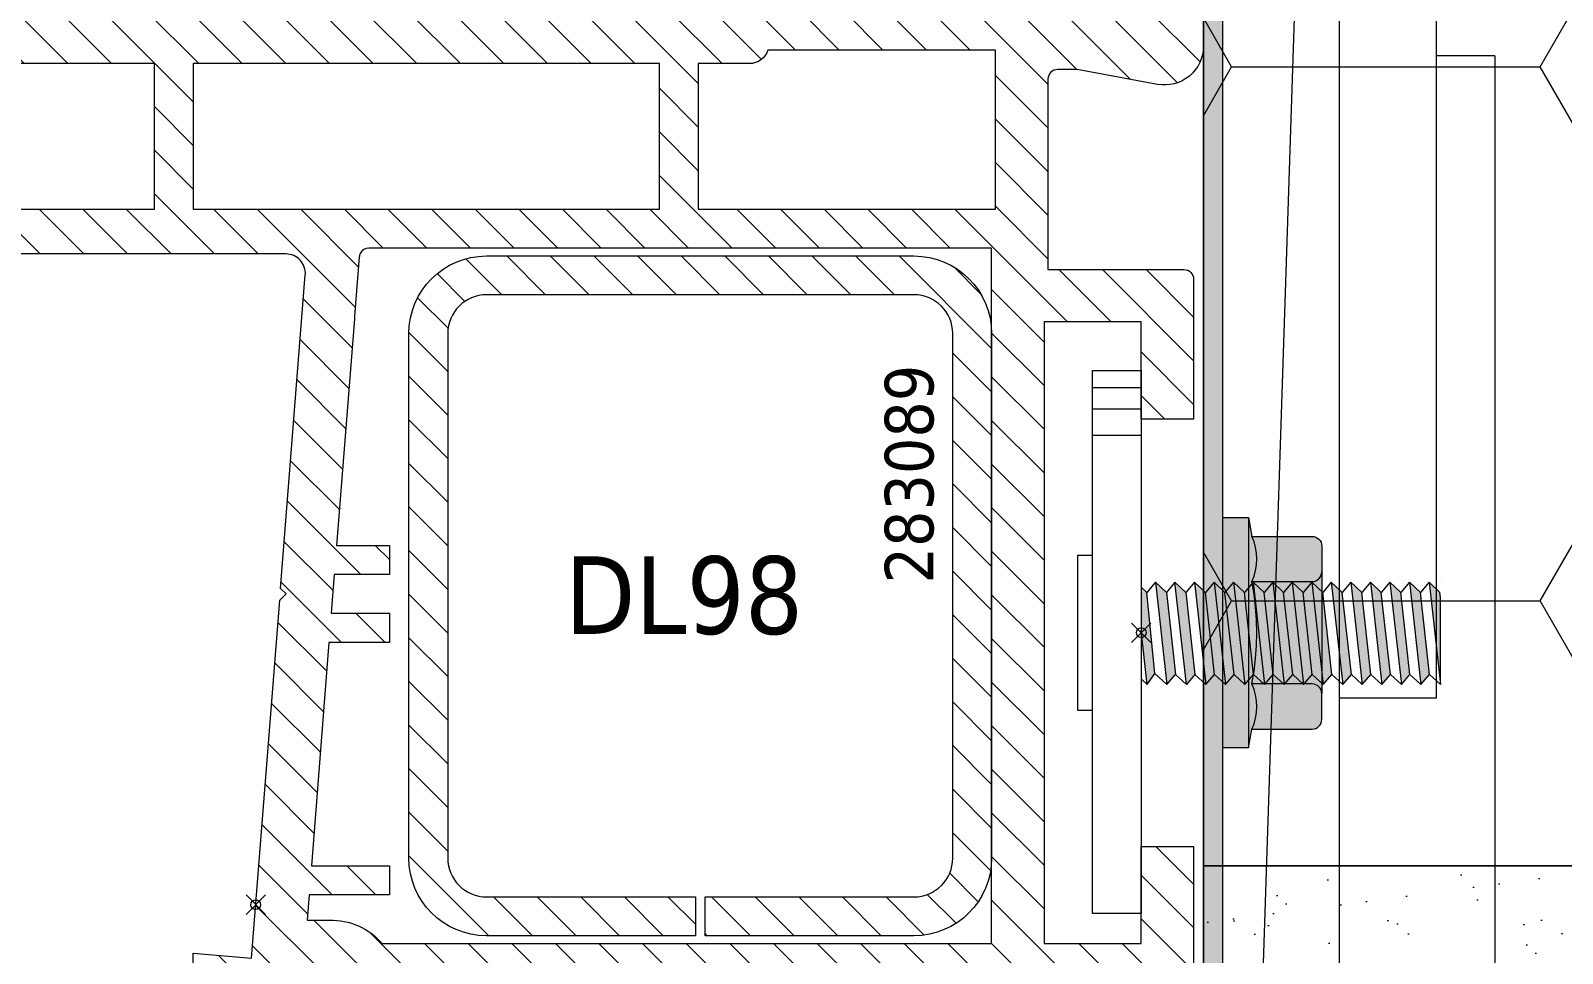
# Model space of a CAD drawing. Header units: millimetres. Extents: x -20000 to 230000, y -17405 to 25402.
# Drawn here: x 155314.6 to 155393.5, y -5943.6 to -5896.1 of the extents above; entities that cross this region are included whole.
import ezdxf

# ---------------------------------------------------------------- set-up
doc = ezdxf.new("R2010")
doc.units = ezdxf.units.MM
doc.header["$PDMODE"] = 35
doc.header["$PDSIZE"] = 0.5
doc.layers.get('0').update_dxf_attribs({"lineweight": 13})
doc.layers.get('Defpoints').update_dxf_attribs({"true_color": 0xc2a584})
doc.layers.add('0 - Invisible', color=43, linetype='Continuous', lineweight=0, plot=False)
for name, color, linetype, lineweight in [('1 - Acier', 160, 'Continuous', 13), ('1 - Isolant', 132, 'Continuous', 13), ('1 - Platre', 252, 'Continuous', 13), ('1 - PVC', 7, 'Continuous', 13)]:
    doc.layers.add(name, color=color, linetype=linetype, lineweight=lineweight)
doc.layers.add('1 - Cache', color=7, linetype='Continuous', lineweight=0, true_color=0xffffff)
doc.styles.add('Texte Poralu', font='tahomabd.ttf')
doc.dimstyles.new('30 - 1000', dxfattribs={"dimtxt": 10, "dimasz": 10, "dimexe": 5, "dimexo": 2.5, "dimgap": 5, "dimtad": 1, "dimdec": 1, "dimtxsty": 'Texte Poralu', "dimcen": 5, "dimazin": 0, "dimtfac": 1, "dimtdec": 1, "dimtmove": 0, "dimatfit": 3, "dimfxl": 1, "dimarcsym": 0})

# ---------------------------------------------------------------- blocks, each defined once
blk = doc.blocks.new('*U437')
at = {"layer": '1 - Isolant'}
h = blk.add_hatch(dxfattribs=at)
h.set_pattern_fill('HONEY', color=256, scale=5)
h.set_pattern_definition([(0, (47.49993897719287, -1.4210854715202e-14), (23.8125, 13.748153225), [15.875, -31.75]), (120, (47.49993897719287, -1.4210854715202e-14), (-23.81249994797095, 13.74815331511695), [15.87499999999996, -31.74999999999991]), (59.99999999999999, (47.49993897719287, -1.4210854715202e-14), (5.202904551637744e-08, 27.49630654011694), [-31.75, 15.875])])
h.paths.add_polyline_path([(150.0000385328185, -87.00000000000001), (150.0000385328185, 0), (7.499900444374376, 0), (7.499900444374376, -87.00000000000001)])
at = {"layer": '1 - Platre'}
h = blk.add_hatch(dxfattribs=at)
h.set_pattern_fill('AR-SAND', color=256, scale=0.1)
h.set_pattern_definition([(37.50000000000001, (47.49993897719287, -1.4210854715202e-14), (-0.1600031295984046, 4.894132373293424), [0, -3.860800000000001, 0, -4.318000000000001, 0, -4.1275]), (7.499999999999999, (47.49993897719287, -1.4210854715202e-14), (4.495232831380027, 7.168251005683543), [0, -2.0828, 0, -3.4798, 0, -1.3335]), (327.5, (44.37573897719287, -1.4210854715202e-14), (7.90992370241458, 0.01437184678545691), [0, -1.27, 0, -4.572, 0, -5.969]), (317.5, (44.37573897719287, -1.4210854715202e-14), (7.635564524722972, 2.229293232572162), [0, -0.635, 0, -2.9972, 0, -3.429])])
h.paths.add_polyline_path([(150.0000385328185, -100), (150.0000385328185, -87.00000000000001), (7.499900444374376, -87.00000000000001), (7.499900444374376, -100)])
at = {"layer": '1 - Isolant'}
blk.add_lwpolyline([(150.0000385328185, 0), (7.499900444374376, 0), (7.499900444374376, -87.00000000000001), (150.0000385328185, -87.00000000000001)], dxfattribs=at)
at = {"layer": '1 - Platre'}
blk.add_lwpolyline([(150.0000385328185, -87.00000000000001), (7.499900444374376, -87.00000000000001), (7.499900444374376, -100), (150.0000385328185, -100)], dxfattribs=at)
blk = doc.blocks.new('Rehau - Gamme Performance - Z75')
at = {"layer": '1 - PVC'}
h = blk.add_hatch(dxfattribs=at)
h.set_pattern_fill('ANSI31', color=256, scale=0.5, angle=90, style=0)
h.set_pattern_definition([(225, (0, 0), (-1.122532015133644, 1.122532015133644), [])])
edge = h.paths.add_edge_path()
edge.add_line((-88.24928382993676, 45.99000000000523), (-85.48999999999069, 45.99000000000523))
edge.add_line((-85.48999999999069, 45.99000000000523), (-85.48999999999069, 47.49999999999999))
edge.add_line((-85.48999999999069, 47.49999999999999), (-74.98999999999069, 47.49999999999999))
edge.add_line((-74.98999999999069, 47.49999999999999), (-68.71999999997206, 47.49999999999999))
edge.add_arc((-68.72218144929452, 46.49501717655314), 1.004985191007486, -4.28082838400951, 89.87563206038578, ccw=False)
edge.add_line((-67.71999999997206, 46.41999999999825), (-70.4199999999837, 12.17999999999301))
edge.add_arc((-68.10151395439716, 9.12599059272586), 3.83436448492521, 127.2043649946584, 145.4600747106923)
edge.add_line((-71.26000000000931, 11.30000000000291), (-73.48999999999069, 11.49999999999999))
edge.add_line((-73.48999999999069, 11.49999999999999), (-74.98999999999069, 10.63000000000465))
edge.add_line((-74.98999999999069, 10.63000000000465), (-74.98999999999069, 8.999999999999995))
edge.add_line((-74.98999999999069, 8.999999999999995), (-69.48999999999069, 8.999999999999996))
edge.add_line((-69.48999999999069, 8.999999999999996), (-69.48999999999069, 9.499999999999996))
edge.add_arc((-68.48999999999069, 9.499999999999996), 1, 90, 180, ccw=False)
edge.add_line((-68.48999999999069, 10.5), (-67.98999999999069, 10.5))
edge.add_arc((-67.98999999999069, 9.499999999999996), 1, 0, 90, ccw=False)
edge.add_line((-66.98999999999069, 9.499999999999996), (-66.98999999999069, 3.699999999997086))
edge.add_arc((-67.98999999999069, 3.699999999997086), 1, -90, 0, ccw=False)
edge.add_line((-67.98999999999069, 2.699999999997086), (-72.28999999997905, 2.699999999997085))
edge.add_line((-72.28999999997905, 2.699999999997085), (-72.28999999997905, 4.999999999999996))
edge.add_line((-72.28999999997905, 4.999999999999996), (-74.98999999999069, 4.999999999999996))
edge.add_line((-74.98999999999069, 4.999999999999996), (-74.98999999999069, 0.9999999999999956))
edge.add_arc((-73.98999999999069, 0.9999999999999954), 1, 180, 270)
edge.add_line((-73.98999999999069, -4.530580833445063e-15), (-1.989999999990687, -1.218523565145914e-16))
edge.add_arc((-2.007174987826805, 2.00711411288759), 2.007187595208706, 270.4902712269308, 359.7969250617998)
edge.add_line((-1.224646799147353e-16, 2), (-8.572527594031472e-16, 14))
edge.add_line((-8.572527594031472e-16, 14), (-3.000000000000001, 14))
edge.add_arc((-2.992265343091475, 13.79486933138258), 0.2052764383092315, 92.15937167025542, 164.4208787637697)
edge.add_line((-3.190000027301722, 13.85000018286519), (-3.479999999981374, 12.75))
edge.add_arc((-3.292198413050246, 12.69552920606764), 0.1955415644958182, 163.8254957409319, 270.6441722228936)
edge.add_line((-3.289999999979046, 12.5), (-2.539999999979046, 12.50000020000152))
edge.add_arc((-2.540000099986856, 12.20000010000535), 0.3000000999961852, -1.910016527517655e-05, 89.99998089992158, ccw=False)
edge.add_line((-2.239999999990688, 12.19999999999709), (-2.239999999990687, 9.5))
edge.add_arc((-2.739999999996788, 9.499999999992772), 0.5000000000061009, -15.1540802023016, 8.283222996396944e-10, ccw=False)
edge.add_arc((-2.748180423661364, 9.510690668621162), 0.510756182878055, 270.9177055663264, 343.92821423007496, ccw=False)
edge.add_line((-2.739999999990687, 9), (-4.989999999990688, 9))
edge.add_line((-4.989999999990688, 9), (-6.510000000009314, 9))
edge.add_arc((-6.512204451853354, 9.493491521909558), 0.4934964455845091, 194.4915912489008, 270.255941472307, ccw=False)
edge.add_line((-6.989999999990688, 9.369999999995343), (-7.729999940551353, 12.12000008215546))
edge.add_arc((-7.441154124332757, 12.20022294689142), 0.2997792747563318, 89.77941564981683, 195.5218856422021, ccw=False)
edge.add_line((-7.440000000002329, 12.5), (-6.690000000002329, 12.5))
edge.add_arc((-6.695021450809315, 12.70101635974238), 0.2010790686577961, 271.4309686846746, 374.0993958011116)
edge.add_line((-6.499999972700608, 12.75000018287392), (-6.796585329982919, 13.85089877620339))
edge.add_arc((-6.990000129723523, 13.80000010000695), 0.1999998999930972, 14.74357521650881, 89.99996283426184)
edge.add_line((-6.989999999990688, 14), (-19.98999999999069, 14))
edge.add_line((-19.98999999999069, 14), (-19.98999999999069, 21.89999999999418))
edge.add_line((-19.98999999999069, 21.89999999999418), (-22.19000000000233, 21.89999999999418))
edge.add_line((-22.19000000000233, 21.89999999999418), (-22.19000000000233, 23.24000000000524))
edge.add_line((-22.19000000000233, 23.24000000000524), (-23.98999999999069, 23.89999999999418))
edge.add_line((-23.98999999999069, 23.89999999999418), (-23.98999999999069, 21.75))
edge.add_line((-23.98999999999069, 21.75), (-30.28999999997905, 21.75))
edge.add_arc((-30.28999999997905, 23.25), 1.5, 180, 270, ccw=False)
edge.add_line((-31.78999999997905, 23.25), (-31.78999999997905, 29.5))
edge.add_line((-31.78999999997905, 29.5), (-32.28999999997905, 30))
edge.add_line((-32.28999999997905, 30), (-31.78999999997905, 30.5))
edge.add_line((-31.78999999997905, 30.5), (-31.78999999997905, 36.75))
edge.add_arc((-30.28999999997905, 36.75), 1.5, 90, 180, ccw=False)
edge.add_line((-30.28999999997905, 38.25), (-23.98999999999069, 38.25))
edge.add_line((-23.98999999999069, 38.25), (-23.98999999999069, 36.10000000000582))
edge.add_line((-23.98999999999069, 36.10000000000582), (-22.19000000000233, 36.75))
edge.add_line((-22.19000000000233, 36.75), (-22.19000000000233, 38.10000000000582))
edge.add_line((-22.19000000000233, 38.10000000000582), (-19.98999999999069, 38.10000000000582))
edge.add_line((-19.98999999999069, 38.10000000000582), (-19.98999999999069, 50.5))
edge.add_line((-19.98999999999069, 50.5), (-24.48999999999069, 50.5))
edge.add_line((-24.48999999999069, 50.5), (-24.48999999999069, 56.30000000000291))
edge.add_arc((-23.48999999999069, 56.30000000000291), 1, 90, 180, ccw=False)
edge.add_line((-23.48999999999069, 57.30000000000291), (-20.48999999999069, 57.30000000000291))
edge.add_line((-20.48999999999069, 57.30000000000291), (-20.48999999999069, 59))
edge.add_arc((-21.48999999999069, 59), 1, 0, 90)
edge.add_line((-21.48999999999069, 60), (-90.10999999998603, 59.99999999999999))
edge.add_arc((-90.10749774441169, 57.99832429393285), 2.001677270076865, 90.07162429386416, 164.8931752544079)
edge.add_line((-92.04000023915432, 58.52000043998122), (-94.98999999999069, 47.49999999999999))
edge.add_line((-94.98999999999069, 47.49999999999999), (-94.98999999999069, 45.99999999999999))
edge.add_line((-94.98999999999069, 45.99999999999999), (-91.71755994867999, 45.99999999999999))
edge.add_arc((-91.78000505813976, 46.19000692520927), 0.2000050582433572, 288.1929273698759, 359.9980161245207)
edge.add_line((-91.5800000000163, 46.19000000000232), (-91.5799992000102, 47.29000000000814))
edge.add_arc((-91.77999960001762, 47.28999959999782), 0.2000004000078114, 0.0001145942867981743, 90.0001145942868)
edge.add_line((-91.78000000002794, 47.49000000000523), (-92.0800000000163, 47.49000000000523))
edge.add_line((-92.0800000000163, 47.49000000000523), (-92.44000000000233, 47.50000080000608))
edge.add_arc((-92.43947538212188, 47.80105889481115), 0.3010585518990877, 164.798656823331, 269.9001576091116, ccw=False)
edge.add_line((-92.72999999998137, 47.88000000000465), (-91.98999999999069, 50.63000000000465))
edge.add_arc((-91.50418428935888, 50.49610378591623), 0.5039296586269806, 90.66011212022107, 164.5912008324401, ccw=False)
edge.add_line((-91.50998999999138, 50.99999999999999), (-89.98999999999069, 50.99999999999999))
edge.add_line((-89.98999999999069, 50.99999999999999), (-88.46999999997206, 50.99999999999999))
edge.add_arc((-88.46779554844375, 50.50650847768085), 0.4934964459926764, 14.491591285768209, 90.25594143543861, ccw=False)
edge.add_line((-87.98999999999069, 50.63000000000465), (-87.25, 47.88000000000465))
edge.add_arc((-87.53999910702522, 47.79999819761796), 0.3008317976221037, -90.00017007007119, 15.422537464502796, ccw=False)
edge.add_line((-87.53999999997905, 47.49916639999719), (-87.88000000000466, 47.49000000000523))
edge.add_line((-87.88000000000466, 47.49000000000523), (-88.17999999999302, 47.49000000000523))
edge.add_arc((-88.17999251561355, 47.28999251561412), 0.2000074845311425, 90.00214403654347, 179.9978559592879)
edge.add_line((-88.38000000000466, 47.29000000000814), (-88.38000000000466, 46.17999999999301))
edge.add_arc((-88.1838582509835, 46.17497652455151), 0.1962060677313211, 178.5328924866821, 250.5214830313094)
edge = h.paths.add_edge_path(flags=16)
edge.add_line((-11.98999999999069, 2.699999999997089), (-2.690000000002328, 2.69999999999709))
edge.add_line((-2.690000000002328, 2.69999999999709), (-2.690000000002329, 6.69999999999709))
edge.add_line((-2.690000000002329, 6.69999999999709), (-6.510000000009313, 6.69999999999709))
edge.add_arc((-6.504529918925643, 9.516098511895823), 2.816103824525176, 195.3633868731512, 269.8887069595782, ccw=False)
edge.add_line((-9.21999999997206, 8.770000000004075), (-10, 11.69999999999709))
edge.add_line((-10, 11.69999999999709), (-11.98999999999069, 11.69999999999709))
edge.add_line((-11.98999999999069, 11.69999999999709), (-11.98999999999069, 2.69999999999709))
h.paths.add_polyline_path([(-20.69000000000233, 2.699999999997088), (-13.59000000002561, 2.699999999997089), (-13.59000000002561, 11.69999999999709), (-20.69000000000233, 11.69999999999709)], flags=16)
edge = h.paths.add_edge_path(flags=16)
edge.add_line((-32.98999999999069, 2.700001000004702), (-22.28999999997905, 2.699999999997088))
edge.add_line((-22.28999999997905, 2.699999999997088), (-22.28999999997905, 19.44999999999709))
edge.add_line((-22.28999999997905, 19.44999999999709), (-30.29717260668986, 19.44999999999709))
edge.add_arc((-30.29358630343906, 23.23209467316324), 3.782096373489552, 224.5252442920876, 269.9456703238559, ccw=False)
edge.add_line((-32.98999999999069, 20.58000000000174), (-32.98999999999069, 2.700001000004701))
edge = h.paths.add_edge_path(flags=16)
edge.add_line((-64.69000000000233, 2.699999999997086), (-34.59000000002561, 2.700001000004702))
edge.add_line((-34.59000000002561, 2.700001000004702), (-34.59000000002561, 20.58000000000174))
edge.add_line((-34.59000000002561, 20.58000000000174), (-34.59000000002561, 22.09344716888154))
edge.add_arc((-32.998398716107, 22.09172358451807), 1.591602217174391, 133.3025362296125, 179.937953008674, ccw=False)
edge.add_line((-34.09000000002561, 23.25), (-34.09000000002561, 27.05000000000291))
edge.add_line((-34.09000000002561, 27.05000000000291), (-35.78999999997905, 27.05000000000291))
edge.add_arc((-35.78999999997905, 28.05000000000291), 1, 180, 270, ccw=False)
edge.add_line((-36.78999999997905, 28.05000000000291), (-36.78999999997905, 29.14999999999418))
edge.add_line((-36.78999999997905, 29.14999999999418), (-34.09000000002561, 29.14999999999418))
edge.add_line((-34.09000000002561, 29.14999999999418), (-34.09000000002561, 30.94999999999709))
edge.add_line((-34.09000000002561, 30.94999999999709), (-36.78999999997905, 30.94999999999709))
edge.add_line((-36.78999999997905, 30.94999999999709), (-36.78999999997905, 32.05000000000291))
edge.add_arc((-35.78999999997905, 32.05000000000291), 1, 90, 180, ccw=False)
edge.add_line((-35.78999999997905, 33.05000000000291), (-34.09000000002561, 33.05000000000291))
edge.add_line((-34.09000000002561, 33.05000000000291), (-34.089999000018, 36.75))
edge.add_arc((-30.28999949999547, 36.75000049998036), 3.799999500022555, 89.99999999969492, 180.0000075386232, ccw=False)
edge.add_line((-30.28999949997524, 40.55000000000291), (-22.28999999997905, 40.55000000000291))
edge.add_line((-22.28999999997905, 40.55000000000291), (-22.28999999997905, 48.19999999999709))
edge.add_line((-22.28999999997905, 48.19999999999709), (-64.80999999999767, 48.19999999999708))
edge.add_arc((-64.81289466310918, 47.7014072425028), 0.4986011601473449, 89.66736356764665, 175.5607483615334)
edge.add_line((-65.30999999999767, 47.74000000007799), (-68.05999970476842, 12.80000066566571))
edge.add_arc((-67.98950657374372, 9.501246976226145), 3.29950680937513, 0.021653686537490557, 91.2242030261852, ccw=False)
edge.add_line((-64.69000000000233, 9.502493952619258), (-64.69000000000233, 2.699999999997086))
h.paths.add_polyline_path([(-26.78999999997905, 49.80000000000291), (-26.78999999997905, 57.30000000000291), (-74.98999999999069, 57.3000000000029), (-74.98999999999069, 49.8000000000029)], flags=16)
edge = h.paths.add_edge_path(flags=16)
edge.add_line((-85.77000000001863, 51.22000000000116), (-85.39000000001397, 49.8000000000029))
edge.add_line((-85.39000000001397, 49.8000000000029), (-76.59000000002561, 49.8000000000029))
edge.add_line((-76.59000000002561, 49.8000000000029), (-76.59000000002561, 57.3000000000029))
edge.add_line((-76.59000000002561, 57.3000000000029), (-89.57000000000698, 57.3000000000029))
edge.add_line((-89.57000000000698, 57.3000000000029), (-90.64000000001397, 53.3000000000029))
edge.add_line((-90.64000000001397, 53.3000000000029), (-88.46999999997206, 53.29999899999529))
edge.add_arc((-88.46999999996599, 50.50000000000252), 2.799998999992766, 14.931457485972487, 90.00000000012409, ccw=False)
edge.add_arc((-85.76727207503714, 51.2207294832432), 0.002823777701067703, -165.02865492438673, 14.931457442870283, ccw=False)
blk = doc.blocks.new('*U538')
blk.add_blockref('Rehau - Gamme Performance - Z75', (619.0000481360182, -17.00000000000728))
blk = doc.blocks.new('*U416')
at = {"layer": '1 - Acier', "linetype": 'ByBlock'}
h = blk.add_hatch(color=256, dxfattribs=at)
h.paths.add_polyline_path([(95, 5.817072295949927e-15), (95, -0.9999999999999942), (32.4142135623697, -0.999999999999998), (32, 1.959434878635765e-15)])
h.paths.add_polyline_path([(1.000000000000002, -32.41421356237333), (1.959434878635765e-15, -32), (32, 1.959434878635765e-15), (32.4142135623697, -0.999999999999998)])
h.paths.add_polyline_path([(1.000000000000004, -70), (4.286263797015736e-15, -70), (1.959434878635765e-15, -32), (1.000000000000002, -32.41421356237333)])
for p, q in [((95, 5.817072295949927e-15), (32, 1.959434878635765e-15)), ((95, -0.9999999999999942), (32.4142135623697, -0.999999999999998)), ((93.065614915904, -3.06349643805151), (34.07106781186303, -4.999999999999998))]:
    blk.add_line(p, q, dxfattribs=at)
blk = doc.blocks.new('*U417')
at = {"layer": '1 - Acier', "linetype": 'ByBlock'}
h = blk.add_hatch(color=256, dxfattribs=at)
h.paths.add_polyline_path([(-0.1319388488609541, 9.094947017729282e-13), (-2.341059734662849, 9.094947017729282e-13), (-2.071149410279758, -0.2876097322105124), (2.100806369788188, -0.7085434022692425), (2.672532832795696, -0.3116070413443595)])
h.paths.add_polyline_path([(-2.598227167200093, -0.7321226444573767), (-2.071149410285215, -1.293763600085185), (2.145455075873543, -1.76227382147863), (2.672532832799334, -1.317760909228127)])
h.paths.add_polyline_path([(-2.598227167203731, -1.738276512335688), (-2.071149410281577, -2.299917467968953), (2.145455075879, -2.768427689362397), (2.672532832797515, -2.323914777110076)])
h.paths.add_polyline_path([(-2.598227167201912, -2.744430380219455), (-2.071149410285215, -3.306071335849083), (2.145455075879, -3.774581557242527), (2.672532832797515, -3.330068644990206)])
h.paths.add_polyline_path([(-2.598227167200093, -3.750584248103223), (-2.071149410283396, -4.312225203731032), (2.145455075879, -4.780735425126295), (2.672532832797515, -4.336222512872155)])
h.paths.add_polyline_path([(-2.598227167201912, -4.756738115983353), (-2.071149410283396, -5.3183790716148), (2.145455075880819, -5.786889293008244), (2.672532832799334, -5.342376380754104)])
h.paths.add_polyline_path([(-2.598227167201912, -5.762891983865302), (-2.071149410285215, -6.324532939494929), (2.145455075877181, -6.793043160886555), (2.672532832797515, -6.348530248637871)])
h.paths.add_polyline_path([(-2.598227167201912, -6.769045851747251), (-2.071149410285215, -7.330686807378697), (2.145455075877181, -7.799197028770323), (2.672532832797515, -7.35468411651982)])
h.paths.add_polyline_path([(-2.598227167200093, -7.7751997196292), (-2.071149410283396, -8.336840675260646), (2.145455075880819, -8.805350896652271), (2.672532832799334, -8.360837984398131)])
h.paths.add_polyline_path([(-2.598227167203731, -8.78135358750933), (-2.071149410283396, -9.342994543142595), (2.145455075879, -9.81150476453604), (2.672532832795696, -9.366991852281899)])
h.paths.add_polyline_path([(-2.598227167201912, -9.787507455391278), (-2.071149410283396, -10.34914841102272), (2.145455075879, -10.81765863241617), (2.672532832797515, -10.37314572016567)])
h.paths.add_polyline_path([(-2.598227167201912, -10.79366132327323), (-2.071149410283396, -11.35530227890649), (2.145455075875362, -11.82381250029994), (2.672532832795696, -11.3792995880458)])
h.paths.add_polyline_path([(-2.598227167201912, -11.79981519115518), (-2.071149410283396, -12.36145614678844), (2.145455075877181, -12.82996636818007), (2.672532832799334, -12.38545345592956)])
h.paths.add_polyline_path([(-2.598227167201912, -12.80596905903712), (-2.071149410283396, -13.36761001467039), (2.145455075877181, -13.83612023606383), (2.672532832795696, -13.39160732380969)])
h.paths.add_polyline_path([(-2.598227167200093, -13.81212292692271), (-2.071149410283396, -14.37376388255052), (2.145455075879, -14.84227410394396), (2.672532832799334, -14.39776119169346)])
h.paths.add_polyline_path([(-2.598227167201912, -14.81827679480284), (-2.071149410283396, -15.37991775043429), (-1.809540957738135, -15.40898527014633), (2.666520869714077, -15.40898527015179), (2.672532832793877, -15.40391505957177)])
for p, q in [((-2.598227167201912, -1.738276512339326), (-2.5702682626561, -1.714697270149372)), ((-2.071149410283396, -2.299917467968953), (-2.598227167201912, -1.738276512339326)), ((-2.598227167201912, -2.744430380219455), (-2.071149410283396, -2.299917467968953)), ((-2.071149410283396, -3.306071335850902), (-2.598227167201912, -2.744430380219455)), ((-2.598227167201912, -2.744430380219455), (2.672532832797515, -3.330068644990206)), ((2.672532832797515, -3.330068644990206), (2.145455075877181, -2.768427689360578)), ((-2.598227167201912, -3.750584248101404), (-2.071149410283396, -3.306071335850902)), ((-2.071149410283396, -4.312225203732851), (-2.598227167201912, -3.750584248101404)), ((-2.598227167201912, -3.750584248101404), (2.672532832797515, -4.336222512872155)), ((2.145455075877181, -3.774581557242527), (-2.071149410283396, -3.306071335850902)), ((2.672532832797515, -3.330068644990206), (2.145455075877181, -3.774581557242527)), ((2.672532832797515, -4.336222512872155), (2.145455075877181, -3.774581557242527)), ((-2.598227167201912, -4.756738115983353), (-2.071149410283396, -4.312225203732851)), ((2.145455075877181, -4.780735425124476), (-2.071149410283396, -4.312225203732851)), ((2.672532832797515, -4.336222512872155), (2.145455075877181, -4.780735425124476)), ((-2.071149410283396, -5.3183790716148), (-2.598227167201912, -4.756738115983353)), ((-2.598227167201912, -4.756738115983353), (2.672532832797515, -5.342376380754104)), ((-2.598227167201912, -5.762891983865302), (-2.071149410283396, -5.3183790716148)), ((2.145455075877181, -5.786889293006425), (-2.071149410283396, -5.3183790716148)), ((2.672532832797515, -5.342376380754104), (2.145455075877181, -4.780735425124476)), ((2.672532832797515, -5.342376380754104), (2.145455075877181, -5.786889293006425)), ((-2.071149410283396, -6.324532939496748), (-2.598227167201912, -5.762891983865302)), ((-2.598227167201912, -5.762891983865302), (2.672532832797515, -6.348530248636052)), ((2.672532832797515, -6.348530248636052), (2.145455075877181, -5.786889293006425)), ((-2.598227167201912, -6.769045851747251), (-2.071149410283396, -6.324532939496748)), ((-2.071149410283396, -7.330686807378697), (-2.598227167201912, -6.769045851747251)), ((-2.598227167201912, -6.769045851747251), (2.672532832797515, -7.354684116518001)), ((2.145455075877181, -6.793043160888374), (-2.071149410283396, -6.324532939496748)), ((2.672532832797515, -6.348530248636052), (2.145455075877181, -6.793043160888374)), ((2.672532832797515, -7.354684116518001), (2.145455075877181, -6.793043160888374)), ((-2.598227167201912, -7.7751997196292), (-2.071149410283396, -7.330686807378697)), ((-2.071149410283396, -8.336840675260646), (-2.598227167201912, -7.7751997196292)), ((-2.598227167201912, -7.7751997196292), (2.672532832797515, -8.36083798439995)), ((2.145455075877181, -7.799197028770323), (-2.071149410283396, -7.330686807378697)), ((2.672532832797515, -7.354684116518001), (2.145455075877181, -7.799197028770323)), ((2.672532832797515, -8.36083798439995), (2.145455075877181, -7.799197028770323)), ((-2.598227167201912, -8.781353587511148), (-2.071149410283396, -8.336840675260646)), ((2.145455075877181, -8.805350896652271), (-2.071149410283396, -8.336840675260646)), ((2.672532832797515, -8.36083798439995), (2.145455075877181, -8.805350896652271)), ((-2.071149410283396, -9.342994543142595), (-2.598227167201912, -8.781353587511148)), ((-2.598227167201912, -8.781353587511148), (2.672532832797515, -9.366991852281899)), ((-2.598227167201912, -9.787507455393097), (-2.071149410283396, -9.342994543142595)), ((2.145455075877181, -9.81150476453422), (-2.071149410283396, -9.342994543142595)), ((2.672532832797515, -9.366991852281899), (2.145455075877181, -8.805350896652271)), ((2.672532832797515, -9.366991852281899), (2.145455075877181, -9.81150476453422)), ((-2.071149410283396, -10.34914841102454), (-2.598227167201912, -9.787507455393097)), ((-2.598227167201912, -9.787507455393097), (2.672532832797515, -10.37314572016385)), ((2.672532832797515, -10.37314572016385), (2.145455075877181, -9.81150476453422)), ((-2.598227167201912, -10.79366132327505), (-2.071149410283396, -10.34914841102454)), ((-2.071149410283396, -11.35530227890649), (-2.598227167201912, -10.79366132327505)), ((-2.598227167201912, -10.79366132327505), (2.672532832797515, -11.3792995880458)), ((2.145455075877181, -10.81765863241617), (-2.071149410283396, -10.34914841102454)), ((2.672532832797515, -10.37314572016385), (2.145455075877181, -10.81765863241617)), ((2.672532832797515, -11.3792995880458), (2.145455075877181, -10.81765863241617)), ((-2.598227167201912, -11.79981519115699), (-2.071149410283396, -11.35530227890649)), ((-2.071149410283396, -12.36145614678844), (-2.598227167201912, -11.79981519115699)), ((-2.598227167201912, -11.79981519115699), (2.672532832797515, -12.38545345592775)), ((2.145455075877181, -11.82381250029812), (-2.071149410283396, -11.35530227890649)), ((2.672532832797515, -11.3792995880458), (2.145455075877181, -11.82381250029812)), ((2.672532832797515, -12.38545345592775), (2.145455075877181, -11.82381250029812)), ((-2.598227167201912, -12.80596905903894), (-2.071149410283396, -12.36145614678844)), ((2.145455075877181, -12.82996636818007), (-2.071149410283396, -12.36145614678844)), ((2.672532832797515, -12.38545345592775), (2.145455075877181, -12.82996636818007)), ((-2.071149410283396, -13.36761001467039), (-2.598227167201912, -12.80596905903894)), ((-2.598227167201912, -12.80596905903894), (2.672532832797515, -13.39160732380969)), ((-2.598227167201912, -13.81212292692089), (-2.071149410283396, -13.36761001467039)), ((2.145455075877181, -13.83612023606202), (-2.071149410283396, -13.36761001467039)), ((2.672532832797515, -13.39160732380969), (2.145455075877181, -12.82996636818007)), ((2.672532832797515, -13.39160732380969), (2.145455075877181, -13.83612023606202)), ((-2.071149410283396, -14.37376388255234), (-2.598227167201912, -13.81212292692089)), ((-2.598227167201912, -13.81212292692089), (2.672532832797515, -14.39776119169164)), ((2.672532832797515, -14.39776119169164), (2.145455075877181, -13.83612023606202)), ((-2.598227167201912, -14.81827679480284), (-2.071149410283396, -14.37376388255234)), ((-2.071149410283396, -15.37991775043429), (-2.598227167201912, -14.81827679480284)), ((-2.598227167201912, -14.81827679480284), (2.672532832797515, -15.40391505957359)), ((2.145455075877181, -14.84227410394396), (-2.071149410283396, -14.37376388255234)), ((2.672532832797515, -14.39776119169164), (2.145455075877181, -14.84227410394396)), ((2.672532832797515, -15.40391505957359), (2.145455075877181, -14.84227410394396)), ((-2.598227167201912, -15.40898527014997), (-2.598227167201912, -15.40898527014997)), ((-1.809540957749049, -15.40898527014633), (-2.071149410283396, -15.37991775043429)), ((2.666520869712258, -15.40898527015179), (-1.809540957749049, -15.40898527014633)), ((2.672532832797515, -15.40391505957359), (2.666520869712258, -15.40898527015179))]:
    blk.add_line(p, q, dxfattribs=at)
for points in [[(4.000000000000001, 2.499999999999091), (4.000000000000001, 3.269392237766624), (-4, 3.269392237766624), (-4, 2.500000000000909)], [(-12.63378229391128, 2.500000000000909), (-12.63378229391128, 9.094947017729282e-13)], [(-11.52694870436244, 2.500000000000909), (-11.52694870436244, 9.094947017729282e-13)], [(-10.17949923135529, 2.500000000000909), (-10.17949923135529, 9.094947017729282e-13)], [(-2.071149410283396, -1.293763600087004), (-2.598227167201912, -0.7321226444573767), (2.672532832797515, -1.317760909228127), (2.100806369786369, -0.7085434022692425), (-2.071149410283396, -0.2876097322068745), (-2.341059734664668, 9.094947017729282e-13)], [(2.380101985747388, 9.094947017729282e-13), (2.672532832797515, -0.3116070413461784), (-0.1319388488664111, 9.094947017729282e-13)], [(-2.598227167201912, -0.7321226444573767), (-2.071149410283396, -0.2876097322068745)], [(2.672532832797515, -0.3116070413461784), (2.100806369786369, -0.7085434022692425)], [(2.672532832797515, -1.317760909228127), (2.145455075877181, -1.76227382147863)]]:
    blk.add_lwpolyline(points, dxfattribs=at)
for points in [[(-13.5, 2.500000000000909), (-13.5, 9.094947017729282e-13), (14.45930138959739, -9.094947017729282e-13), (14.45930138959739, 2.499999999999091)], [(2.145455075877181, -1.76227382147863), (2.672532832797515, -2.323914777110076), (-2.598227167201912, -1.738276512339326), (-2.071149410283396, -1.293763600087004)], [(2.672532832797515, -2.323914777110076), (-2.598227167201912, -1.738276512339326), (-2.071149410283396, -2.299917467968953), (2.145455075877181, -2.768427689360578)]]:
    blk.add_lwpolyline(points, close=True, dxfattribs=at)
blk = doc.blocks.new('*U418')
at = {"layer": '1 - Acier', "linetype": 'ByBlock'}
h = blk.add_hatch(color=256, dxfattribs=at)
h.paths.add_polyline_path([(5.929604999999363, 1.317689999999857), (4.96329372923902, 1.493380243078718), (4.685162751720789, 1.607638021439925), (4.396052781119586, 1.690278267478789), (4.099554961920155, 1.740276696838919), (3.799334229241147, 1.757011359839453), (3.499115253480348, 1.740276696838919), (3.202613920439042, 1.690278267478789), (2.913505706759686, 1.607638021439925), (2.635379999999721, 1.493380243078718), (1.982281885319033, 1.608462016920384), (1.324262637721411, 1.690865078759089), (0.6629544358802448, 1.740392653558956), (7.105427357601002e-15, 1.756914729239725), (-0.6629526789602025, 1.740392653560775), (-1.32426088079955, 1.690865078760908), (-1.982281885320837, 1.608462016920384), (-2.635392298439903, 1.493380243080537), (-2.913525032879981, 1.607638021439925), (-3.202633246559337, 1.690278267480608), (-3.499131065760587, 1.740273183000681), (-3.799353555359623, 1.757007846001216), (-4.099570774200394, 1.740273183000681), (-4.396072107239881, 1.690274753640551), (-4.685178564001028, 1.607638021439925), (-4.963306027681021, 1.493380243080537), (-5.929604999999349, 1.317689999999857)])
h.paths.add_polyline_path([(-3.135392298439903, 5.095071513840594, -0.4142135623731282), (-2.635392298439903, 4.595071513840594, -0.4142135623730951), (-2.135392298439903, 5.095071513838775)])
h.paths.add_polyline_path([(2.135379999999721, 5.095071513838775, -0.4142135623731282), (2.635379999999721, 4.595071513838775, -0.4142135623730951), (3.135379999999721, 5.095071513838775)])
at = {"layer": '1 - Cache'}
h = blk.add_hatch(color=256, dxfattribs=at)
h.paths.add_polyline_path([(2.635379999999721, 1.493380243078718), (2.913505706759685, 1.607638021439925), (3.202613920439044, 1.690278267478789), (3.499115253480345, 1.740276696838919), (3.799334229239329, 1.757011359839453), (4.099554961920155, 1.740276696838919), (4.396052781119587, 1.690278267478788), (4.685162751718972, 1.607638021439926), (4.96329372923902, 1.493380243078718), (4.96329372923902, 4.595071513838775, 0.4142135623730951), (4.46329372923902, 5.095071513838775), (3.135379999999841, 5.095071513839093, 0.4142135623733516), (2.635379999999721, 4.595071513838775)])
h.paths.add_polyline_path([(0.6629544358802427, 1.740392653558956), (1.324262637719597, 1.690865078759088), (1.982281885319036, 1.608462016920385), (2.635379999999721, 1.493380243078718), (2.635379999999721, 4.595071513838775, -0.4142135623733516), (3.135379999999841, 5.095071513839093), (-3.135392298439903, 5.095071513840594, -0.4142135623730951), (-2.635392298439903, 4.595071513840594), (-2.635392298439903, 1.493380243080537), (-1.982281885320844, 1.608462016920383), (-1.324260880799536, 1.690865078760909), (-0.6629526789602057, 1.740392653560775), (1.013590467041649e-14, 1.756914729239724)])
h.paths.add_polyline_path([(-4.963306027681022, 1.493380243080537), (-4.685178564001024, 1.607638021439925), (-4.396072107239887, 1.690274753640551), (-4.099570774200391, 1.740273183000682), (-3.799353555359622, 1.757007846001215), (-3.499131065760588, 1.740273183000682), (-3.202633246561156, 1.690278267480608), (-2.91352503287998, 1.607638021439924), (-2.635392298439903, 1.493380243080537), (-2.635392298439903, 4.595071513840594, 0.4142135623730951), (-3.135392298439903, 5.095071513840594), (-4.463306027681021, 5.095071513840594, 0.4142135623730951), (-4.963306027681021, 4.595071513840594)])
h.paths.add_polyline_path([(5.929604999999357, 0), (5.929604999999362, 1.317689999999857), (-5.929604999999349, 1.317689999999857), (-5.929604999999349, 0)])
at = {"layer": '1 - Acier', "linetype": 'ByBlock'}
for points in [[(-5.929604999999349, 1.317689999999857), (-4.963306027681021, 1.493380243080537), (-4.685178564001028, 1.607638021439925), (-4.396072107239881, 1.690274753640551), (-4.099570774200394, 1.740273183000681), (-3.799353555359623, 1.757007846001216), (-3.499131065760587, 1.740273183000681), (-3.202633246561156, 1.690278267480608), (-2.913525032879981, 1.607638021439925), (-2.635392298439903, 1.493380243080537), (-1.982281885320837, 1.608462016920384), (-1.32426088079955, 1.690865078760908), (-0.6629526789602025, 1.740392653560775), (7.105427357601002e-15, 1.756914729239725), (0.6629544358802448, 1.740392653558956), (1.324262637719592, 1.690865078759089), (1.982281885319033, 1.608462016920384), (2.635379999999721, 1.493380243078718), (2.635379999999721, 4.595071513838775, -0.414213562373095), (3.135379999999721, 5.095071513838775)], [(-4.963306027681021, 1.493380243080537), (-4.963306027681021, 4.595071513840594, -0.414213562373095), (-4.463306027681021, 5.095071513840594), (-3.135392298439903, 5.095071513840594)], [(5.929604999999363, 1.317689999999857), (4.96329372923902, 1.493380243078718), (4.96329372923902, 4.595071513838775, 0.414213562373095), (4.46329372923902, 5.095071513838775), (-3.135392298439903, 5.095071513840594, -0.414213562373095), (-2.635392298439903, 4.595071513840594), (-2.635392298439903, 1.493380243080537)]]:
    blk.add_lwpolyline(points, format="xyb", dxfattribs=at)
blk.add_lwpolyline([(2.635379999999721, 1.493380243078718), (2.913505706759686, 1.607638021439925), (3.202613920439042, 1.690278267478789), (3.499115253480348, 1.740276696838919), (3.799334229239328, 1.757011359839453), (4.099554961920155, 1.740276696838919), (4.396052781119586, 1.690278267478789), (4.68516275171897, 1.607638021439925), (4.96329372923902, 1.493380243078718)], dxfattribs=at)
blk.add_lwpolyline([(-5.929604999999349, 1.317689999999857), (-5.929604999999349, 0), (5.929604999999356, 0), (5.929604999999363, 1.317689999999857)], close=True, dxfattribs=at)
blk = doc.blocks.new('*U419')
for name, p, rotation in [('*U417', (0, 0), 90), ('*U418', (4.200000000011637, 0), 270)]:
    blk.add_blockref(name, p, dxfattribs=dict(rotation=rotation))
blk = doc.blocks.new('Rehau - DL98')
at = {"layer": '1 - PVC', "linetype": 'ByBlock'}
h = blk.add_hatch(dxfattribs=at)
h.set_pattern_fill('ANSI31', color=256, scale=0.5, angle=270, style=0)
h.set_pattern_definition([(315, (98, 0), (1.122532015133644, 1.122532015133644), [])])
h.paths.add_polyline_path([(1.879529492071015, 37.82031643489609, 0.3966685553808879), (0, 35.8239480178454), (0, 0), (1.799999999988358, 0, 0.4689688986931894), (3.766506847430719, 2.364487062906846), (2.999999999985448, 6.499999999883585), (3, 14.99999999994179), (38, 15), (39.80000000000291, 15, 0.4689688986932354), (41.76650684743072, 17.36448706290685), (41, 21.5), (41, 22.5, -0.4142135623730951), (41.5, 23), (51.30000000000291, 23), (51.30000000000291, 16, 0.4142135623730951), (51.80000000000291, 15.5), (58.99999999998545, 15.5), (59, 18.20000000001164), (54.00000000001455, 18.20000000001164), (54.00000000001455, 23.20000000006985), (68, 23.20000000001164), (86.00000000001455, 23.20000000001164), (86.00000000001455, 18.20000000001164), (81.00000000001455, 18.20000000001164), (80.99999999998545, 15.5), (89.69999999999709, 15.5, 0.4142135623730951), (90.19999999999709, 16), (90.19999999999709, 20.5), (89.69999999999709, 20.5, -0.4142135623730951), (88.69999999999709, 21.5), (88.69999999999709, 22, -0.4142135623730951), (89.69999999999709, 23), (94.30000000000291, 23, -0.4142135623731307), (95, 22.29999999998836), (95.00000000001455, 21.5), (94.23349315256928, 17.36448706290685, 0.2850017038207022), (95, 15.40000000002328), (95, 15), (97.99999999998545, 15), (98, 25.90000000002328), (98, 66, 0.4142135623730951), (97, 67), (93, 67), (92.99999999998545, 64.29999999998836), (95.30000000000291, 64.29999999998836), (95.30000000000291, 60, -0.4142135623730951), (94.30000000000291, 59), (88.5, 59, -0.4142135623730951), (87.5, 60), (87.5, 60.5, -0.4142135623730951), (88.5, 61.5), (89, 61.5), (89, 67), (86.49999999998545, 67), (86.7624659905996, 64), (68.32562743491144, 62.5489893371705), (67.99999999998545, 62.22336190222995), (67.72188789721986, 62.50147400511196), (51.57845909573371, 61.23095860442845, -0.4374089726612938), (50.5, 62.22787593811518), (50.5, 77.5), (52, 77.5), (52, 80.00525588833261, 0.3394542588165427), (51.85176380905614, 80.19844105356606), (50.75176380902121, 80.49318516528001, 0.493145426031467), (50.5, 80.29999999998836), (50.5, 79.54999999998836, -0.4931454260510824), (50.12235428644635, 79.26022225210909), (47.37059047745424, 79.99755514250137, -0.3394542588633446), (47, 80.48051805567229), (47, 83.51948194432771, -0.3394542588633955), (47.37059047745424, 84.00244485749863), (50.1223542864609, 84.73977774789091, -0.4931454260917456), (50.5, 84.44999999995343), (50.5, 83.70000000001164, 0.4931454260900017), (50.75176380905032, 83.50681483471999), (51.85176380901248, 83.80155894643394, 0.3394542589447556), (52, 83.9947441117256), (52.00000000001455, 87.00000000005821), (50.49999999995634, 87.00000000005821), (39.48236190978787, 84.04783277120441, 0.3394542588633612), (38, 82.11598111863714), (38, 40)])
h.paths.add_polyline_path([(38, 37.29508844472002), (38, 17.70000000001164), (2.30000000000291, 17.70000000001164), (2.30000000000291, 35.14077809988521)], flags=16)
h.paths.add_polyline_path([(40, 37.413897450082, 0.327538221718526), (40.69999999999709, 38.3678366515087), (40.69999999998254, 41), (48.19999999999709, 41), (48.19999999999709, 25.70000000001164), (46.30000000000291, 25.70000000001164), (44, 25.70000000001164), (40, 25.70000000001164)], flags=16)
h.paths.add_polyline_path([(40.70000000001164, 43), (40.69999999999709, 67), (48.20000000001164, 67), (48.20000000001164, 43)], flags=16)
h.paths.add_polyline_path([(50.19999999999709, 57.56843380007194), (50.19999999999709, 57.95192733907606, -0.3913924554663752), (50.66077045215934, 58.45038600597763), (53.69999999999709, 58.68957855878398), (53.83241696543701, 58.70000000001164), (65.5, 59.61825869936729), (65.49999999998545, 56.89999999996508), (67, 56.90000000002328), (67, 59.73631125950487), (69, 59.89371467323508), (69, 56.90000000002328), (70.5, 56.89999999996508), (70.5, 60.01176723343087), (82, 60.91683686187025), (82.00000000001455, 56.89999999996508), (83.50000000001455, 56.90000000002328), (83.5, 61.03488942218246), (84.79999999998836, 61.13720164098777), (84.80000000000291, 60.5), (84.80000000000291, 60, 0.2288714561773755), (86, 57.27236366062425), (86, 25.90000000002328), (50.19999999999709, 25.90000000002328)], flags=16)
h.paths.add_polyline_path([(40.69999999999709, 69.00000000005821), (40.70000000001164, 81.5788522270741), (44.69999999999709, 82.65064899693243), (44.69999999999709, 80.48051805567229, 0.3394542588589886), (46.77530667366227, 77.77592574205482), (48.19999999999709, 77.39418031577952), (48.19999999999709, 69)], flags=16)
h.paths.add_polyline_path([(88.30000000000291, 43), (95.29999999998836, 42.99999999994179), (95.30000000000291, 25.70000000006985), (88.29999999998836, 25.70000000006985)], flags=16)
h.paths.add_polyline_path([(88.30000000001746, 45), (88.30000000000291, 56.29999999998836), (88.69999999999709, 56.29999999998836), (88.69999999999709, 55.5, 0.4142135623730951), (89.69999999999709, 54.5), (90.19999999998254, 54.5), (90.19999999999709, 56.30000000004657), (91.80000000001746, 56.30000000004657), (91.80000000000291, 54.5), (92.30000000000291, 54.5, 0.4142135623730951), (93.30000000000291, 55.5), (93.30000000000291, 56.29999999998836), (95.30000000000291, 56.29999999998836), (95.30000000000291, 45)], flags=16)
h.paths.add_polyline_path([(98.00000000001455, 15.00000000005821), (95, 15.00000000005821), (95, 0, 0.4142135623730951), (98, 3)], flags=17)
at = {"layer": '0 - Invisible'}
for p in [(84.00000000000001, 63.78258921149752), (70, 18.20000000001164)]:
    blk.add_point(p, dxfattribs=at)
at = {"layer": '1 - PVC', "linetype": 'ByBlock'}
for points in [[(89, 67), (86.5, 67), (86.76246599058504, 64), (68.32562743491144, 62.5489893372287), (68, 62.22336190228816), (67.7218878971762, 62.50147400511196), (67.72102791935322, 62.50140632339753), (51.57845909573371, 61.23095860442845, -0.4374089726786299), (50.5, 62.22787593817338), (50.5, 77.5)], [(38, 15), (39.80000000000291, 15, 0.4689688986932354), (41.76650684743072, 17.36448706290685), (41, 21.5), (41, 22.5, -0.4142135623730951), (41.5, 23), (51.30000000000291, 23), (51.30000000000291, 16, 0.4142135623730951), (51.80000000000291, 15.5), (59, 15.5), (59, 18.20000000001164), (54, 18.20000000001164), (54, 23.20000000001164), (68, 23.20000000001164), (86, 23.20000000001164), (86, 18.20000000001164), (81, 18.20000000001164), (81, 15.5), (89.69999999999709, 15.5, 0.4142135623730951)]]:
    blk.add_lwpolyline(points, format="xyb", dxfattribs=at)
for points in [[(40.69999999999709, 69), (40.69999999999709, 81.5788522270741), (44.69999999999709, 82.65064899681602), (44.69999999999709, 80.48051805567229, 0.3394542588634359), (46.77530667372048, 77.77592574205482), (48.19999999999709, 77.39418031577952), (48.19999999999709, 69), (40.69999999999709, 69)], [(50.19999999999709, 57.56843380007194), (50.19999999999709, 57.95192733907606, -0.2851213255996621), (50.4781196481199, 58.40000000002328, -0.09560243916984297), (50.66077045213024, 58.45038600597763), (53.69999999999709, 58.68957855878398), (53.83241696543701, 58.70000000001164), (65.5, 59.61825869936729), (65.5, 56.90000000002328), (67, 56.90000000002328), (67, 59.73631125956308), (69, 59.89371467323508), (69, 56.90000000002328), (70.5, 56.90000000002328), (70.5, 60.01176723348908), (82, 60.91683686192846), (82, 56.90000000002328), (83.5, 56.90000000002328), (83.5, 61.03488942218246), (84.80000000000291, 61.13720164104598), (84.80000000000291, 60.5), (84.80000000000291, 60, 0.2288714561773755), (86, 57.27236366062425), (86, 25.90000000002328), (50.19999999999709, 25.90000000002328), (50.19999999999709, 57.56843380007194)], [(40, 37.413897450082, 0.327538221718526), (40.69999999999709, 38.3678366515087), (40.69999999999709, 41), (48.19999999999709, 41), (48.19999999999709, 25.70000000001164), (46.30000000000291, 25.70000000001164), (44, 25.70000000001164), (40, 25.70000000001164), (40, 37.413897450082, 0.327538221718526)]]:
    blk.add_lwpolyline(points, format="xyb", close=True, dxfattribs=at)
blk.add_lwpolyline([(40.69999999999709, 43), (40.69999999999709, 67), (48.19999999999709, 67), (48.19999999999709, 43), (40.69999999999709, 43)], close=True, dxfattribs=at)
blk = doc.blocks.new('Rehau - Renfort TR 35 61')
at = {"layer": '1 - Acier', "linetype": 'ByBlock'}
h = blk.add_hatch(dxfattribs=at)
h.set_pattern_fill('ANSI31', color=256, scale=0.5, style=0)
h.set_pattern_definition([(45, (0, 0), (-1.122532015133644, 1.122532015133644), [])])
h.paths.add_polyline_path([(4, 15, 0.4142135623730951), (0, 11), (0, 0.25), (2, 0.25), (2, 11, -0.4142135623730951), (4, 13), (31, 13, -0.4142135623730951), (33, 11), (33, -11, -0.4142135623730951), (31, -13), (4, -13, -0.4142135623730951), (2, -11), (2, -0.25), (0, -0.25), (0, -11, 0.4142135623730951), (4, -15), (31, -15, 0.4142135623730951), (35, -11), (35, 11, 0.4142135623730951), (31, 15)])
blk.add_lwpolyline([(4, 15), (31, 15, -0.414213562373095), (35, 11), (35, -11, -0.414213562373095), (31, -15), (4, -15, -0.414213562373095), (0, -11), (0, -0.25), (2, -0.25), (2, -11, 0.414213562373095), (4, -13), (31, -13, 0.414213562373095), (33, -11), (33, 11, 0.414213562373095), (31, 13), (4, 13, 0.414213562373095), (2, 11), (2, 0.25), (0, 0.25), (0, 11, -0.414213562373095)], format="xyb", close=True, dxfattribs=at)
blk = doc.blocks.new('*U711')
at = {"xscale": -1}
for name, p, rotation in [('*U416', (17.49999999999997, 6.217248937900978e-15), 90), ('Rehau - DL98', (32.5, -4.999999999999994), 90), ('*U419', (14.29999999998836, -75), 180)]:
    blk.add_blockref(name, p, dxfattribs=dict(at, rotation=rotation))
at = {"rotation": 90.00000000000001}
blk.add_blockref('Rehau - Renfort TR 35 61', (-8.400000000023283, -90.59999999999854), dxfattribs=at)
at = {"insert": (2.375052806397434, -66.83033066757343), "char_height": 2.5, "attachment_point": 5, "rotation": 90.00000000000001, "style": 'Texte Poralu'}
blk.add_mtext('283089', dxfattribs=at)
at = {"insert": (-9.234216900047613, -73.09999999999127), "char_height": 4, "attachment_point": 5, "style": 'Texte Poralu'}
blk.add_mtext('DL98', dxfattribs=at)
blk = doc.blocks.new('Rehau - VR MB 190 - Vue de dessus de la joue droite')
at = {"layer": '1 - PVC', "linetype": 'ByBlock'}
for p, q in [((-8, -93.61458048899658), (-8.000000224492396, 1.299999999988358)), ((-2.999999643623596, -73.37538041721564), (-3.00000006754999, -10.61499999999069)), ((0, -40.29051354358671), (-3.000000002648449, -40.29051354358671)), ((0, -40.29051354358671), (0, -193.7999999999884)), ((-3.000000041705789, -73.37538041721564), (-8, -73.37538045819383))]:
    blk.add_line(p, q, dxfattribs=at)
blk = doc.blocks.new('*U440')
at = {"linetype": 'ByBlock'}
blk.add_blockref('Rehau - VR MB 190 - Vue de dessus de la joue droite', (744.9999502221908, 0), dxfattribs=at)
blk = doc.blocks.new('*D1013')
at = {"layer": 'Defpoints', "color": 0, "lineweight": -2, "transparency": 16777216}
blk.add_line((155420.0000000001, -3505.6683587772), (155455.9922766959, -3505.6683587772), dxfattribs=at)
at = {"layer": 'Defpoints', "color": 0, "transparency": 16777216}
for p in [(155417.5000000001, -3505.6683587772), (155417.5000000001, -3505.6683587772), (150000, -6005.668358777197)]:
    blk.add_point(p, dxfattribs=at)
at = {"layer": 'Defpoints', "color": 0, "transparency": 16777216, "insert": (155439.246138348, -3495.463523317159), "char_height": 10, "attachment_point": 5, "style": 'Texte Poralu'}
blk.add_mtext('2500', dxfattribs=at)

msp = doc.modelspace()

# ---------------------------------------------------------------- block references
for name, p in [('*U711', (155357.4999955303, -5852.071916476396)), ('*U437', (155367.4999754432, -5852.071593255383)), ('*U440', (154644.9999754432, -5857.071593255381)), ('*U538', (154711.9999754432, -5955.071593255383))]:
    msp.add_blockref(name, p)

# ---------------------------------------------------------------- dimensions: what is measured, and where the dimension line sits
at = {"layer": 'Defpoints'}
dim = msp.add_ordinate_dim(feature_location=(155417.5000000001, -3505.6683587772), offset=(0, 0), dtype=0, origin=(150000, -6005.668358777197), dimstyle='30 - 1000', dxfattribs=at)
dim.commit()
dim.dimension.update_dxf_attribs({"geometry": '*D1013', "text_midpoint": (155439.246138348, -3495.463523317159)})

doc.saveas('drawing.dxf')
